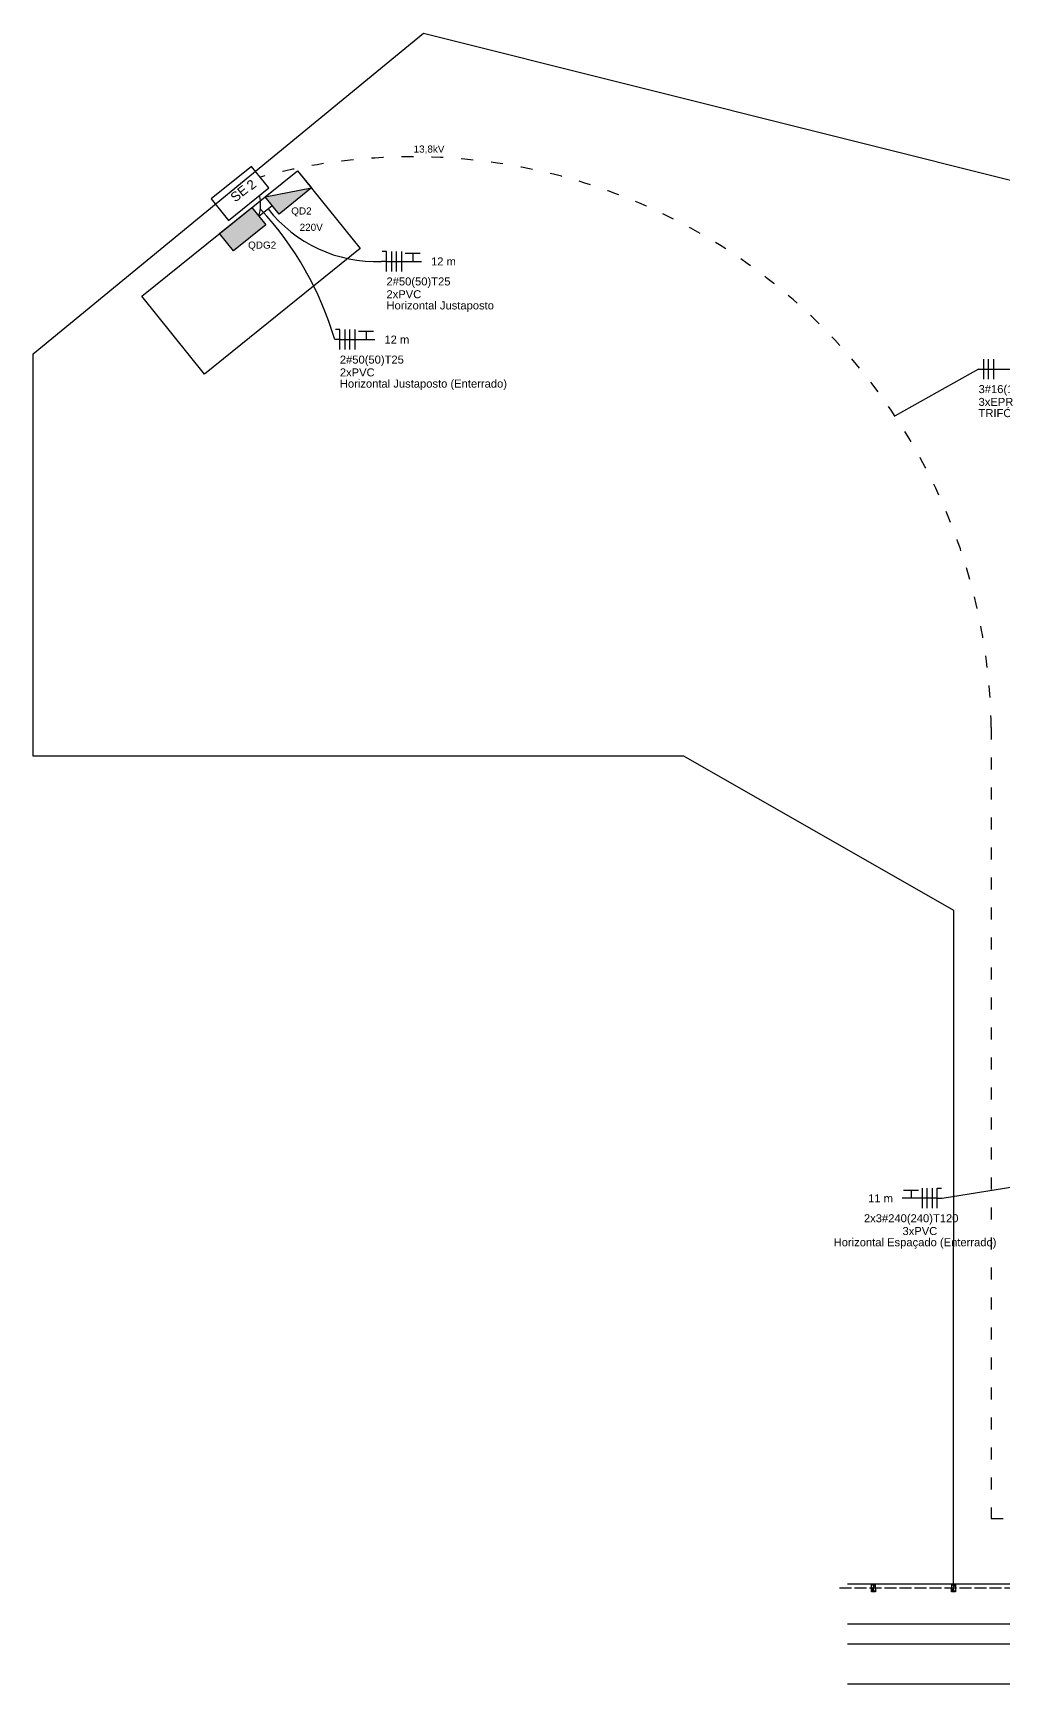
# Model space of a CAD drawing. Header units: millimetres. Extents: x 1551 to 2534, y 1531 to 1943.
# Drawn here: x 1551 to 1793.7, y 1530.7 to 1943.4 of the extents above; entities that cross this region are included whole.
import ezdxf
from ezdxf.enums import TextEntityAlignment as Align

# ---------------------------------------------------------------- set-up
doc = ezdxf.new("R2010")
doc.units = ezdxf.units.MM
doc.header["$LTSCALE"] = 0.25
for name, pattern in [('ACAD_ISO02W100', [15, 12, -3]), ('ACAD_ISO03W100', [30, 12, -18]), ('CONTINU', [0]), ('CONTINUO', [0])]:
    doc.linetypes.add(name, pattern=pattern)
doc.layers.get('0').update_dxf_attribs({"color": 250})
for name, color, linetype in [('arquitetonico', 1, 'CONTINUO'), ('blocos qd', 3, 'CONTINUO'), ('blocos qd tbm', 3, 'Continuous'), ('Cabos aereo', 6, 'Continuous'), ('poste fora', 1, 'Continuous'), ('Subterraneo', 6, 'ACAD_ISO03W100'), ('texto', 2, 'ACAD_ISO03W100')]:
    doc.layers.add(name, color=color, linetype=linetype)
doc.styles.get("Standard").update_dxf_attribs({"font": 'arial.ttf'})

# ---------------------------------------------------------------- blocks, each defined once
blk = doc.blocks.new('POSTE PADRAO')
at = {"layer": 'poste fora'}
h = blk.add_hatch(color=256, dxfattribs=at)
h.paths.add_polyline_path([(46, 0), (0, -99), (93, -99)])
h.paths.add_polyline_path([(92, 99), (0, 99), (46, 0)])
blk.add_lwpolyline([(0, -99), (0, 99), (92, 99), (93, -99)], close=True, dxfattribs=at)
blk.add_lwpolyline([(0, -99), (92, 99)], dxfattribs=at)
blk = doc.blocks.new('Subestacao')
at = {"layer": 'blocos qd tbm'}
blk.add_lwpolyline([(0, 5.87), (-10.98, 5.87), (-10.98, 0), (0, 0)], close=True, dxfattribs=at)
at = {"layer": 'blocos qd tbm', "insert": (-7.49, 4.04), "char_height": 2, "attachment_point": 1}
blk.add_mtext_dynamic_manual_height_columns('SE', width=9.1419, gutter_width=10, heights=[2], dxfattribs=at)
blk = doc.blocks.new('QDG')
at = {"layer": 'blocos qd tbm'}
h = blk.add_hatch(color=256, dxfattribs=at)
h.dxf.hatch_style = 1
h.paths.add_polyline_path([(-8.78, 4.7), (-8.78, 0), (0, 0), (0, 4.7)])
blk.add_lwpolyline([(0, 0), (-8.78, 0), (-8.78, 4.7), (0, 4.7)], close=True, dxfattribs=at)
blk = doc.blocks.new('Qterminal')
at = {"layer": 'blocos qd tbm'}
h = blk.add_hatch(color=256, dxfattribs=at)
h.dxf.hatch_style = 1
h.paths.add_polyline_path([(-8.78, 4.7), (-8.78, 0), (0, 0)])
blk.add_line((-8.78, 4.7), (0, 0), dxfattribs=at)
blk.add_lwpolyline([(0, 0), (-8.78, 0), (-8.78, 4.7), (0, 4.7)], close=True, dxfattribs=at)
blk = doc.blocks.new('CABOESPECI')
at = {"layer": 'texto', "linetype": 'Continuous'}
blk.add_line((0, 0), (8.75, 0), dxfattribs=at)
at = {"layer": 'texto', "linetype": 'CONTINU'}
for p, q in [((1.25, 2.5), (1.25, -2.5)), ((2.5, -2.5), (2.5, 2.5)), ((3.75, 2.5), (3.75, -2.5))]:
    blk.add_line(p, q, dxfattribs=at)
for tag, p in [('DISTANCI', (11.14, 0)), ('INDICACAO', (0, -5)), ('ESPECIFICACAO', (0, -8.2)), ('ENTERRADO', (0, -11))]:
    blk.add_attdef(tag, text='', height=2, dxfattribs=at).set_placement(p, align=Align.MIDDLE_LEFT)

msp = doc.modelspace()

# ---------------------------------------------------------------- linework, layer by layer
at = {"color": 2, "linetype": 'Continuous'}
msp.add_line((1754.55, 1555.71), (2150.24, 1555.71), dxfattribs=at)
for p, q in [((1761.05, 1554.76), (1761.07, 1554.76)), ((1781.05, 1554.76), (1781.07, 1554.76))]:
    msp.add_line(p, q)
at = {"layer": 'arquitetonico', "linetype": 'CONTINUO'}
for p, q in [((1551.01, 1863.19), (1648.62, 1943.43)), ((1551.01, 1762.64), (1551.01, 1863.19)), ((1713.69, 1762.64), (1551.01, 1762.64)), ((1781.15, 1724.05), (1713.69, 1762.64))]:
    msp.add_line(p, q, dxfattribs=at)
at = {"layer": 'arquitetonico', "color": 1, "linetype": 'CONTINUO'}
msp.add_line((1648.62, 1943.43), (1995.29, 1856.45), dxfattribs=at)
at = {"layer": 'arquitetonico', "linetype": 'Continuous'}
msp.add_line((1781.06, 1555.75), (1781.15, 1724.05), dxfattribs=at)
at = {"layer": 'arquitetonico', "color": 2, "linetype": 'Continuous'}
for p, q in [((1754.55, 1545.71), (2254.3, 1545.71)), ((1754.55, 1540.71), (2254.3, 1540.71)), ((1754.55, 1530.71), (2254.3, 1530.71))]:
    msp.add_line(p, q, dxfattribs=at)
at = {"layer": 'arquitetonico', "linetype": 'CONTINUO'}
msp.add_lwpolyline([(1578.18, 1877.65), (1617.12, 1909.01), (1632.8, 1889.54), (1593.86, 1858.18)], close=True, dxfattribs=at)
at = {"layer": 'Cabos aereo'}
msp.add_line((1607.47, 1897.68), (1610.77, 1900.34), dxfattribs=at)
msp.add_arc((1598.87, 1900.43), 9.03, 342.2933, 15.1487, dxfattribs=at)
at = {"layer": 'poste fora', "color": 1, "linetype": 'ACAD_ISO02W100'}
msp.add_line((1752.54, 1554.76), (2266.71, 1554.24), dxfattribs=at)
at = {"layer": 'Subterraneo'}
for p, q in [((1790.47, 1769.82), (1790.47, 1572.08)), ((1790.47, 1572.08), (1937.92, 1572.08))]:
    msp.add_line(p, q, dxfattribs=at)
msp.add_arc((1645.81, 1767.8), 144.68, 0.7992, 105.24, dxfattribs=at)
at = {"layer": 'texto', "linetype": 'CONTINU'}
for p, q in [((1639.34, 1886.33), (1638.08, 1886.33)), ((1639.34, 1888.83), (1638.25, 1888.83)), ((1639.34, 1883.83), (1639.34, 1888.83)), ((1647.76, 1888.33), (1644.04, 1888.33)), ((1645.9, 1888.33), (1645.9, 1886.33)), ((1627.69, 1866.79), (1626.43, 1866.79)), ((1627.69, 1869.29), (1626.6, 1869.29)), ((1627.69, 1864.29), (1627.69, 1869.29)), ((1636.11, 1868.79), (1632.39, 1868.79)), ((1634.25, 1868.79), (1634.25, 1866.79)), ((1787.31, 1859.41), (1766.43, 1847.69)), ((1778.25, 1652.14), (1818.92, 1658.69)), ((1768.58, 1654.14), (1772.3, 1654.14)), ((1770.44, 1654.14), (1770.44, 1652.14)), ((1777, 1649.64), (1777, 1654.64)), ((1777, 1654.64), (1778.08, 1654.64)), ((1777, 1652.14), (1778.25, 1652.14))]:
    msp.add_line(p, q, dxfattribs=at)
for centre, radius, start, end in [((1546.92, 1843.17), 82.95, 16.5503, 42.6856), ((1636.72, 1920.47), 34.16, 217.8375, 272.2826)]:
    msp.add_arc(centre, radius, start, end, dxfattribs=at)

# ---------------------------------------------------------------- block references
at = {"layer": 'blocos qd'}
for name, p, xscale, yscale, zscale, rotation in [('Subestacao', (1609.95, 1904.69), 1.181771706510827, 1.181771706510827, 1.181771706510827, 38.85392413150707), ('Qterminal', (1620.6, 1904.69), 1.181771706510828, 1.181771706510828, 1.181771706510828, 38.85392413148656)]:
    msp.add_blockref(name, p, dxfattribs=dict(at, xscale=xscale, yscale=yscale, zscale=zscale, rotation=rotation))
at = {"layer": 'blocos qd tbm', "xscale": 1.181771706510828, "yscale": 1.181771706510828, "zscale": 1.181771706510828, "rotation": 218.8539241315129}
msp.add_blockref('QDG', (1597.65, 1893.33), dxfattribs=at)
at = {"layer": 'poste fora', "xscale": 0.009999999999999681, "yscale": 0.009999999999999681, "zscale": 0.009999999999999681, "rotation": 359.8567546559424}
for p in [(1760.59, 1554.76), (1780.59, 1554.76)]:
    msp.add_blockref('POSTE PADRAO', p, dxfattribs=at)
at = {"layer": 'texto', "linetype": 'CONTINU'}
for p, values in [((1639.34, 1886.33), {'ESPECIFICACAO': '2xPVC', 'INDICACAO': '2#50(50)T25', 'DISTANCI': '12 m', 'ENTERRADO': 'Horizontal Justaposto'}), ((1627.69, 1866.79), {'ESPECIFICACAO': '2xPVC', 'INDICACAO': '2#50(50)T25', 'DISTANCI': '12 m', 'ENTERRADO': 'Horizontal Justaposto (Enterrado)'}), ((1787.31, 1859.41), {'ESPECIFICACAO': '3xEPR', 'INDICACAO': '3#16(16)T16', 'DISTANCI': '255 m', 'ENTERRADO': 'TRIFÓLIO (ENTERRADO)'})]:
    msp.add_blockref('CABOESPECI', p, dxfattribs=at).add_auto_attribs(values)
ref = msp.add_blockref('CABOESPECI', (1777, 1652.14), dxfattribs=dict(at, xscale=-1))
ref.add_attrib('ESPECIFICACAO', '3xPVC ', dxfattribs={"linetype": 'CONTINU', "height": 2}).set_placement((1768.3, 1643.94), align=Align.MIDDLE_LEFT)
ref.add_attrib('INDICACAO', '2x3#240(240)T120', dxfattribs={"linetype": 'CONTINU', "height": 2}).set_placement((1758.67, 1647.14), align=Align.MIDDLE_LEFT)
ref.add_attrib('DISTANCI', '11 m', dxfattribs={"linetype": 'CONTINU', "height": 2}).set_placement((1759.71, 1652.14), align=Align.MIDDLE_LEFT)
ref.add_attrib('ENTERRADO', 'Horizontal Espaçado (Enterrado)', dxfattribs={"linetype": 'CONTINU', "height": 2}).set_placement((1751.1, 1641.14), align=Align.MIDDLE_LEFT)

# ---------------------------------------------------------------- texts
at = {"layer": 'blocos qd', "insert": (1604.12, 1905.86), "char_height": 2.36, "attachment_point": 1, "rotation": 39.4208}
msp.add_mtext_dynamic_manual_height_columns('2', width=2.3886, gutter_width=14.77, heights=[0], dxfattribs=at)
at = {"layer": 'texto', "char_height": 1.773, "attachment_point": 1}
for s, insert in [('13,8kV', (1646.12, 1915.31)), ('QD2', (1615.54, 1899.83)), ('220V', (1617.64, 1895.75)), ('QDG2', (1604.76, 1891.3))]:
    msp.add_mtext_dynamic_manual_height_columns(s, width=8.2753, gutter_width=14.77, heights=[0], dxfattribs=dict(at, insert=insert))

doc.saveas('drawing.dxf')
